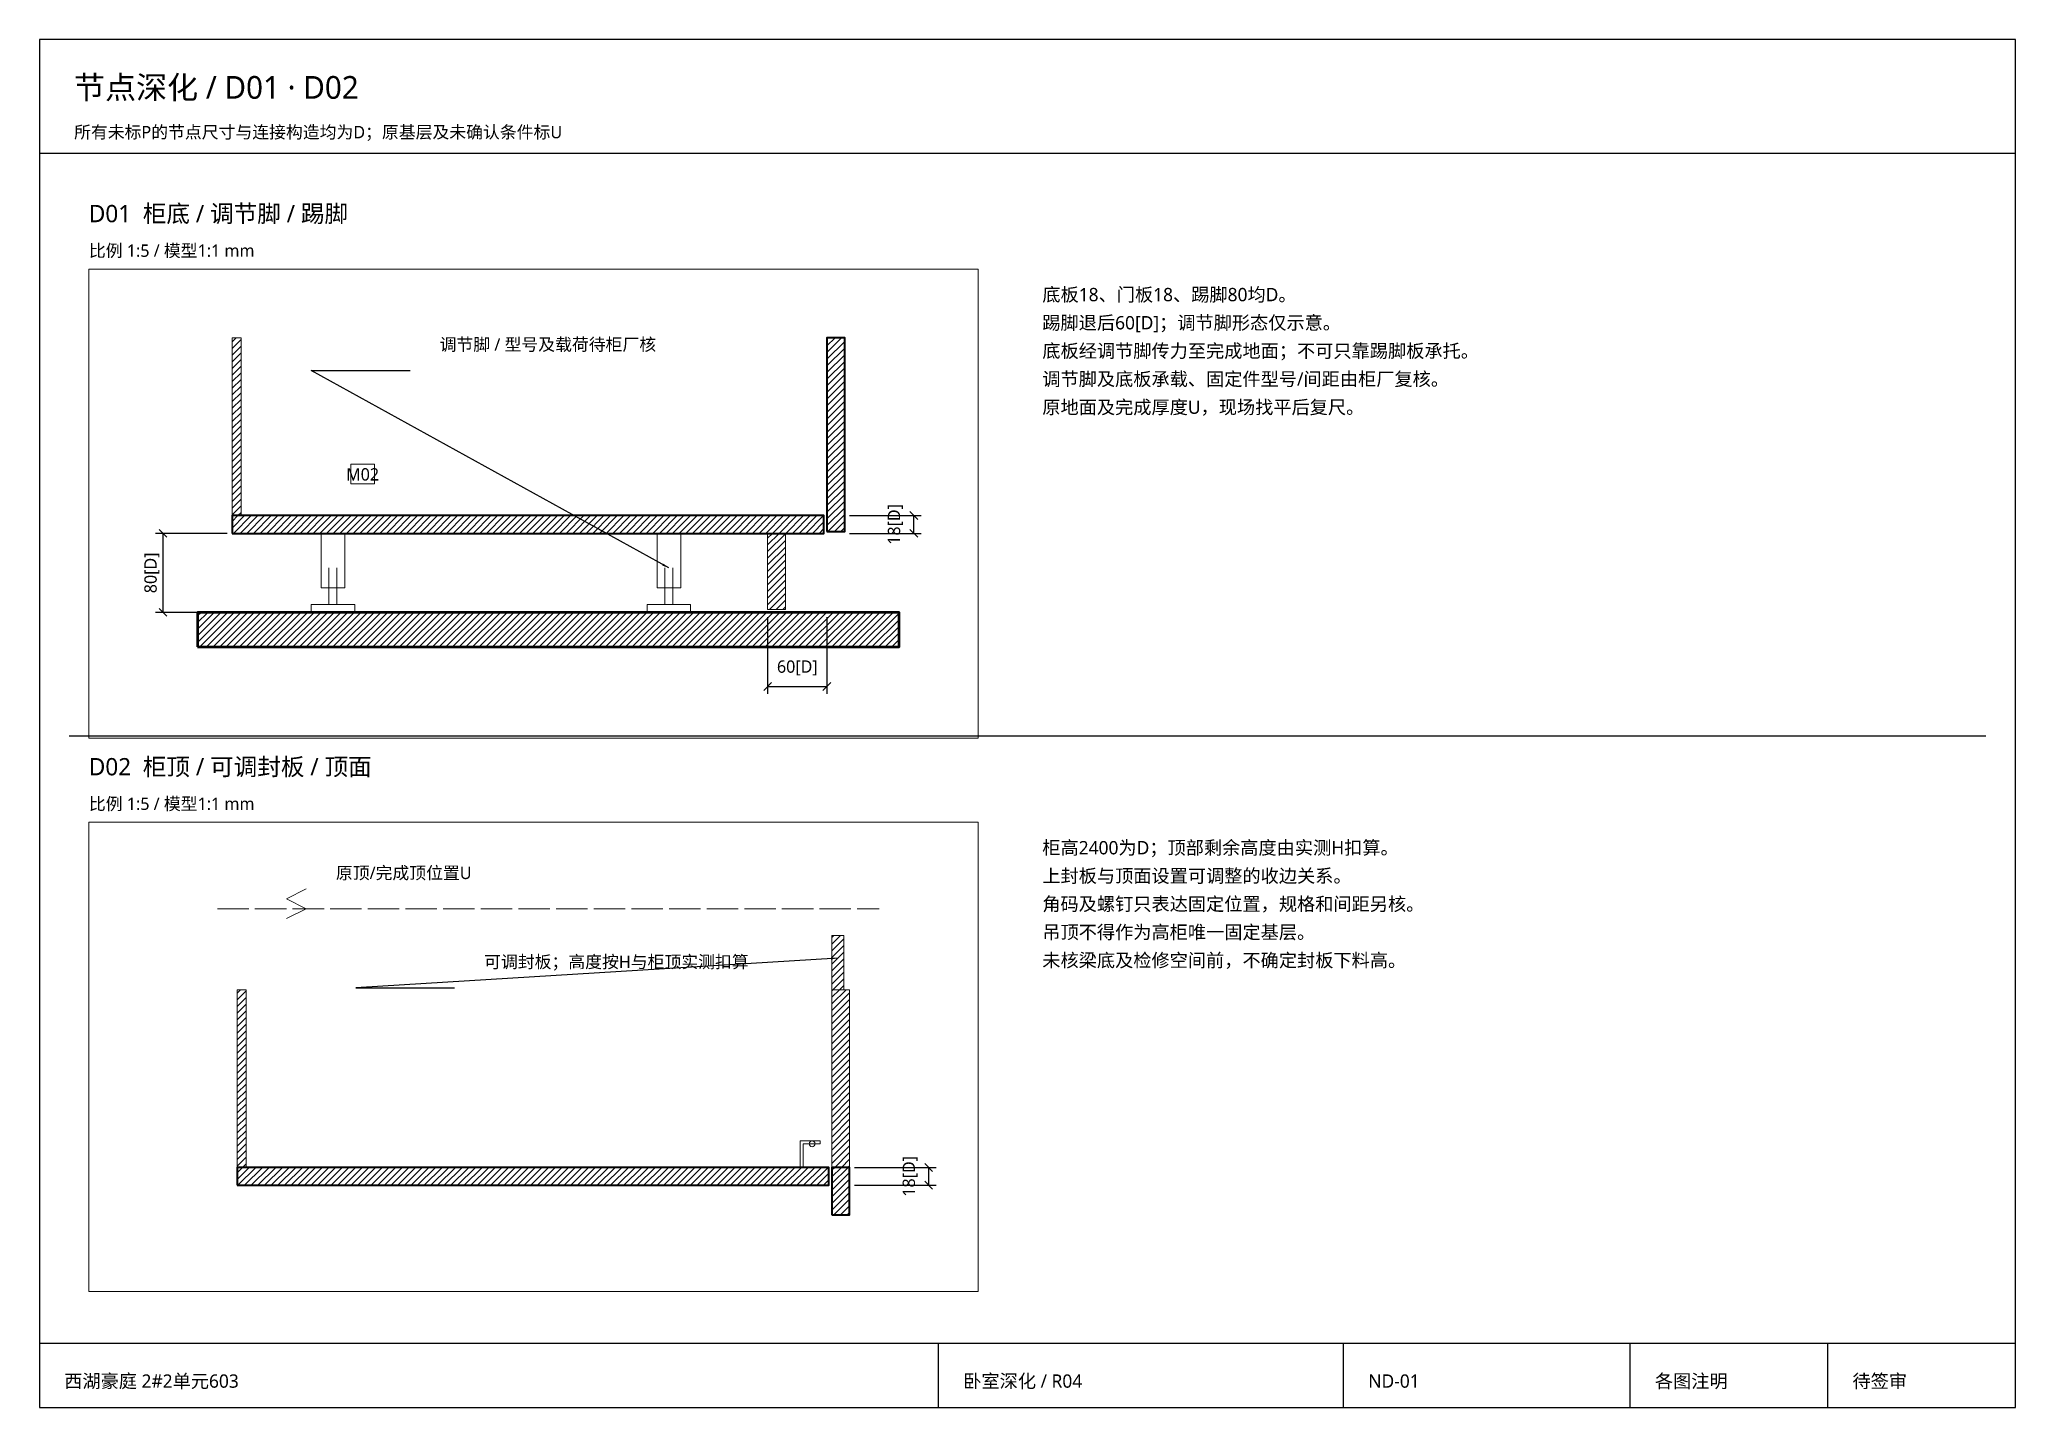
# Paper-space layout 'ND-01' of a CAD drawing. Header units: millimetres. Extents: x 10 to 410, y 10 to 287.
# The model-space entities are those that its viewports show. They can reach past a viewport. Long polylines and large blocks are cut down to what shows.
import ezdxf
from ezdxf.enums import TextEntityAlignment as Align

# ---------------------------------------------------------------- set-up
doc = ezdxf.new("R2010")
doc.units = ezdxf.units.MM
doc.linetypes.add('DASHED', pattern=[1.524, 1.27, -0.254])
for name, color, linetype, lineweight in [('A-DETAIL', 7, 'Continuous', 18), ('A-DIM', 7, 'Continuous', 13), ('A-HATCH', 8, 'Continuous', 9), ('A-MATERIAL', 7, 'Continuous', 13), ('A-OUTLINE', 7, 'Continuous', 35), ('A-PENDING', 8, 'DASHED', 13), ('A-SYMBOL', 7, 'Continuous', 18), ('A-TEXT', 7, 'Continuous', 13), ('A-WALL', 7, 'Continuous', 50), ('S-FRAME', 7, 'Continuous', 25), ('S-TEXT', 7, 'Continuous', 13)]:
    doc.layers.add(name, color=color, linetype=linetype, lineweight=lineweight)
doc.layers.add('S-VPORT', color=7, linetype='Continuous', lineweight=0, plot=False)
doc.styles.add('CN', font='NotoSansCJK-Regular.ttc')
doc.styles.add('OpenSansCondensed-Light', font='OpenSansCondensed-Light.ttf')
doc.dimstyles.new('EZDXF', dxfattribs={"dimtxt": 0.25, "dimasz": 0.175, "dimexe": 0.375, "dimexo": 0.125, "dimgap": 0.1, "dimtad": 1, "dimlfac": 100, "dimzin": 12, "dimdsep": 46, "dimtxsty": 'OpenSansCondensed-Light', "dimblk": 'ARCHTICK', "dimcen": 2.5, "dimazin": 3, "dimtfac": 0.5, "dimtmove": 2, "dimatfit": 3, "dimarcsym": 0})

# ---------------------------------------------------------------- blocks, each defined once
blk = doc.blocks.new('_ARCHTICK')
at = {"color": 0, "linetype": 'ByBlock', "const_width": 0.15}
blk.add_lwpolyline([(-0.5, -0.5), (0.5, 0.5)], dxfattribs=at)

msp = doc.modelspace()

# ---------------------------------------------------------------- hatches: boundary and pattern name
at = {"layer": 'A-HATCH'}
h = msp.add_hatch(dxfattribs=at)
h.set_pattern_fill('ANSI31', scale=1.5)
h.paths.add_polyline_path([(280000, 98), (280009, 98), (280009, 278), (280000, 278)])
h = msp.add_hatch(dxfattribs=at)
h.set_pattern_fill('ANSI31', scale=1.5)
h.paths.add_polyline_path([(280602, 82), (280620, 82), (280620, 278), (280602, 278)])
h = msp.add_hatch(dxfattribs=at)
h.set_pattern_fill('ANSI31', scale=1.5)
h.paths.add_polyline_path([(285602, 78), (285614, 78), (285614, 133), (285602, 133)])
h = msp.add_hatch(dxfattribs=at)
h.set_pattern_fill('ANSI31', scale=1.5)
h.paths.add_polyline_path([(280000, 80), (280599, 80), (280599, 98), (280000, 98)])
h = msp.add_hatch(dxfattribs=at)
h.set_pattern_fill('ANSI31', scale=1.5)
h.paths.add_polyline_path([(280542, 3), (280560, 3), (280560, 80), (280542, 80)])
h = msp.add_hatch(dxfattribs=at)
h.set_pattern_fill('ANSI31', scale=1.5)
h.paths.add_polyline_path([(285000, -102), (285009, -102), (285009, 78), (285000, 78)])
h = msp.add_hatch(dxfattribs=at)
h.set_pattern_fill('ANSI31', scale=1.5)
h.paths.add_polyline_path([(285602, -102), (285620, -102), (285620, 78), (285602, 78)])
h = msp.add_hatch(dxfattribs=at)
h.set_pattern_fill('ANSI31', scale=1.5)
h.paths.add_polyline_path([(279965, -35), (280675, -35), (280675, 0), (279965, 0)])
h = msp.add_hatch(dxfattribs=at)
h.set_pattern_fill('ANSI31', scale=1.5)
h.paths.add_polyline_path([(285000, -120), (285599, -120), (285599, -102), (285000, -102)])
h = msp.add_hatch(dxfattribs=at)
h.set_pattern_fill('ANSI31', scale=1.5)
h.paths.add_polyline_path([(285602, -150), (285620, -150), (285620, -102), (285602, -102)])

# ---------------------------------------------------------------- linework, layer by layer
at = {"layer": 'A-DETAIL'}
for points in [[(280000, 98), (280009, 98), (280009, 278), (280000, 278)], [(285602, 78), (285614, 78), (285614, 133), (285602, 133)], [(280090, 25), (280114, 25), (280114, 80), (280090, 80)], [(280430, 25), (280454, 25), (280454, 80), (280430, 80)], [(280542, 3), (280560, 3), (280560, 80), (280542, 80)], [(285000, -102), (285009, -102), (285009, 78), (285000, 78)], [(285602, -102), (285620, -102), (285620, 78), (285602, 78)]]:
    msp.add_lwpolyline(points, close=True, dxfattribs=at)
at = {"layer": 'A-MATERIAL'}
msp.add_lwpolyline([(280120, 130), (280144, 130), (280144, 150), (280120, 150)], close=True, dxfattribs=at)
at = {"layer": 'A-OUTLINE'}
for points in [[(280602, 82), (280620, 82), (280620, 278), (280602, 278)], [(280000, 80), (280599, 80), (280599, 98), (280000, 98)], [(285000, -120), (285599, -120), (285599, -102), (285000, -102)], [(285602, -150), (285620, -150), (285620, -102), (285602, -102)]]:
    msp.add_lwpolyline(points, close=True, dxfattribs=at)
at = {"layer": 'A-PENDING'}
msp.add_line((284980, 160), (285650, 160), dxfattribs=at)
msp.add_lwpolyline([(285050, 150), (285070, 160), (285050, 170), (285070, 180)], dxfattribs=at)
at = {"layer": 'A-SYMBOL'}
for p, q in [((280098, 8), (280098, 45)), ((280106, 8), (280106, 45)), ((280438, 8), (280438, 45)), ((280446, 8), (280446, 45))]:
    msp.add_line(p, q, dxfattribs=at)
for points in [[(280080, 0), (280124, 0), (280124, 8), (280080, 8)], [(280420, 0), (280464, 0), (280464, 8), (280420, 8)]]:
    msp.add_lwpolyline(points, close=True, dxfattribs=at)
msp.add_lwpolyline([(285570, -102), (285570, -75), (285590, -75), (285590, -78), (285573, -78), (285573, -102)], dxfattribs=at)
msp.add_circle((285582, -78), 3, dxfattribs=at)
at = {"layer": 'A-WALL'}
msp.add_lwpolyline([(279965, -35), (280675, -35), (280675, 0), (279965, 0)], close=True, dxfattribs=at)

# ---------------------------------------------------------------- texts
at = {"layer": 'A-MATERIAL', "style": 'CN'}
msp.add_text('M02', height=12.5, dxfattribs=at).set_placement((280132, 133.5), align=Align.CENTER)
at = {"layer": 'A-TEXT', "style": 'CN'}
for s, p in [('调节脚 / 型号及载荷待柜厂核', (280210, 265)), ('原顶/完成顶位置U', (285100, 190)), ('可调封板；高度按H与柜顶实测扣算', (285250, 100))]:
    msp.add_text(s, height=12.5, dxfattribs=at).set_placement(p)

# ---------------------------------------------------------------- dimensions: what is measured, and where the dimension line sits
at = {"layer": 'A-DIM'}
for base, p1, p2 in [((280690, 80), (280620, 80), (280620, 98)), ((279930, 0), (280000, 0), (280000, 80)), ((285700, -120), (285620, -120), (285620, -102))]:
    msp.add_linear_dim(base=base, p1=p1, p2=p2, angle=90, dimstyle='EZDXF', override={"dimscale": 5, "dimtxt": 2.5, "dimasz": 2, "dimexe": 1.5, "dimexo": 1, "dimgap": 1, "dimtad": 1, "dimdec": 0, "dimlfac": 1, "dimzin": 8, "dimpost": '<>[D]', "dimtxsty": 'CN', "dimtsz": 0.8, "dimclrd": 0, "dimclre": 0, "dimclrt": 0}, dxfattribs=at).render()
msp.add_linear_dim(base=(280542, -75), p1=(280542, 0), p2=(280602, 0), dimstyle='EZDXF', override={"dimscale": 5, "dimtxt": 2.5, "dimasz": 2, "dimexe": 1.5, "dimexo": 1, "dimgap": 1, "dimtad": 1, "dimdec": 0, "dimlfac": 1, "dimzin": 8, "dimpost": '<>[D]', "dimtxsty": 'CN', "dimtsz": 0.8, "dimclrd": 0, "dimclre": 0, "dimclrt": 0}, dxfattribs=at).render()

# ---------------------------------------------------------------- leaders
at = {"layer": 'A-SYMBOL'}
for points in [[(280442, 45), (280080, 245), (280180, 245)], [(285608, 110), (285120, 80), (285220, 80)]]:
    msp.add_leader(points, dimstyle='EZDXF', override={"dimscale": 5, "dimasz": 1.4}, dxfattribs=at)

psp = doc.layouts.new('ND-01')

# ---------------------------------------------------------------- linework, layer by layer
at = {"layer": 'S-FRAME'}
for p, q in [((10, 264), (410, 264)), ((16, 146), (404, 146)), ((10, 23), (410, 23)), ((192, 10), (192, 23)), ((274, 10), (274, 23)), ((332, 10), (332, 23)), ((372, 10), (372, 23))]:
    psp.add_line(p, q, dxfattribs=at)
psp.add_lwpolyline([(10, 10), (410, 10), (410, 287), (10, 287)], close=True, dxfattribs=at)

# ---------------------------------------------------------------- texts
at = {"layer": 'S-TEXT', "style": 'CN'}
for s, height, p in [('节点深化 / D01 · D02', 4.6, (17, 275)), ('所有未标P的节点尺寸与连接构造均为D；原基层及未确认条件标U', 2.5, (17, 267)), ('D01  柜底 / 调节脚 / 踢脚', 3.5, (20, 250)), ('比例 1:5 / 模型1:1 mm', 2.5, (20, 243)), ('底板18、门板18、踢脚80均D。', 2.7, (213, 234)), ('踢脚退后60[D]；调节脚形态仅示意。', 2.7, (213, 228.3)), ('底板经调节脚传力至完成地面；不可只靠踢脚板承托。', 2.7, (213, 222.6)), ('调节脚及底板承载、固定件型号/间距由柜厂复核。', 2.7, (213, 216.9)), ('原地面及完成厚度U，现场找平后复尺。', 2.7, (213, 211.2)), ('D02  柜顶 / 可调封板 / 顶面', 3.5, (20, 138)), ('比例 1:5 / 模型1:1 mm', 2.5, (20, 131)), ('柜高2400为D；顶部剩余高度由实测H扣算。', 2.7, (213, 122)), ('上封板与顶面设置可调整的收边关系。', 2.7, (213, 116.3)), ('角码及螺钉只表达固定位置，规格和间距另核。', 2.7, (213, 110.6)), ('吊顶不得作为高柜唯一固定基层。', 2.7, (213, 104.9)), ('未核梁底及检修空间前，不确定封板下料高。', 2.7, (213, 99.2)), ('西湖豪庭 2#2单元603', 2.7, (15, 14)), ('卧室深化 / R04', 2.7, (197, 14)), ('ND-01', 2.7, (279, 14)), ('各图注明', 2.7, (337, 14)), ('待签审', 2.7, (377, 14))]:
    psp.add_text(s, height=height, dxfattribs=at).set_placement(p)

# ---------------------------------------------------------------- viewports
at = {"layer": 'S-VPORT'}
psp.add_viewport(center=(110, 193), size=(180, 95), view_center_point=(280305, 110), view_height=475, dxfattribs=at)
psp.add_viewport(center=(110, 81), size=(180, 95), view_center_point=(285300, 10), view_height=475, status=3, dxfattribs=at)

doc.saveas('drawing.dxf')
